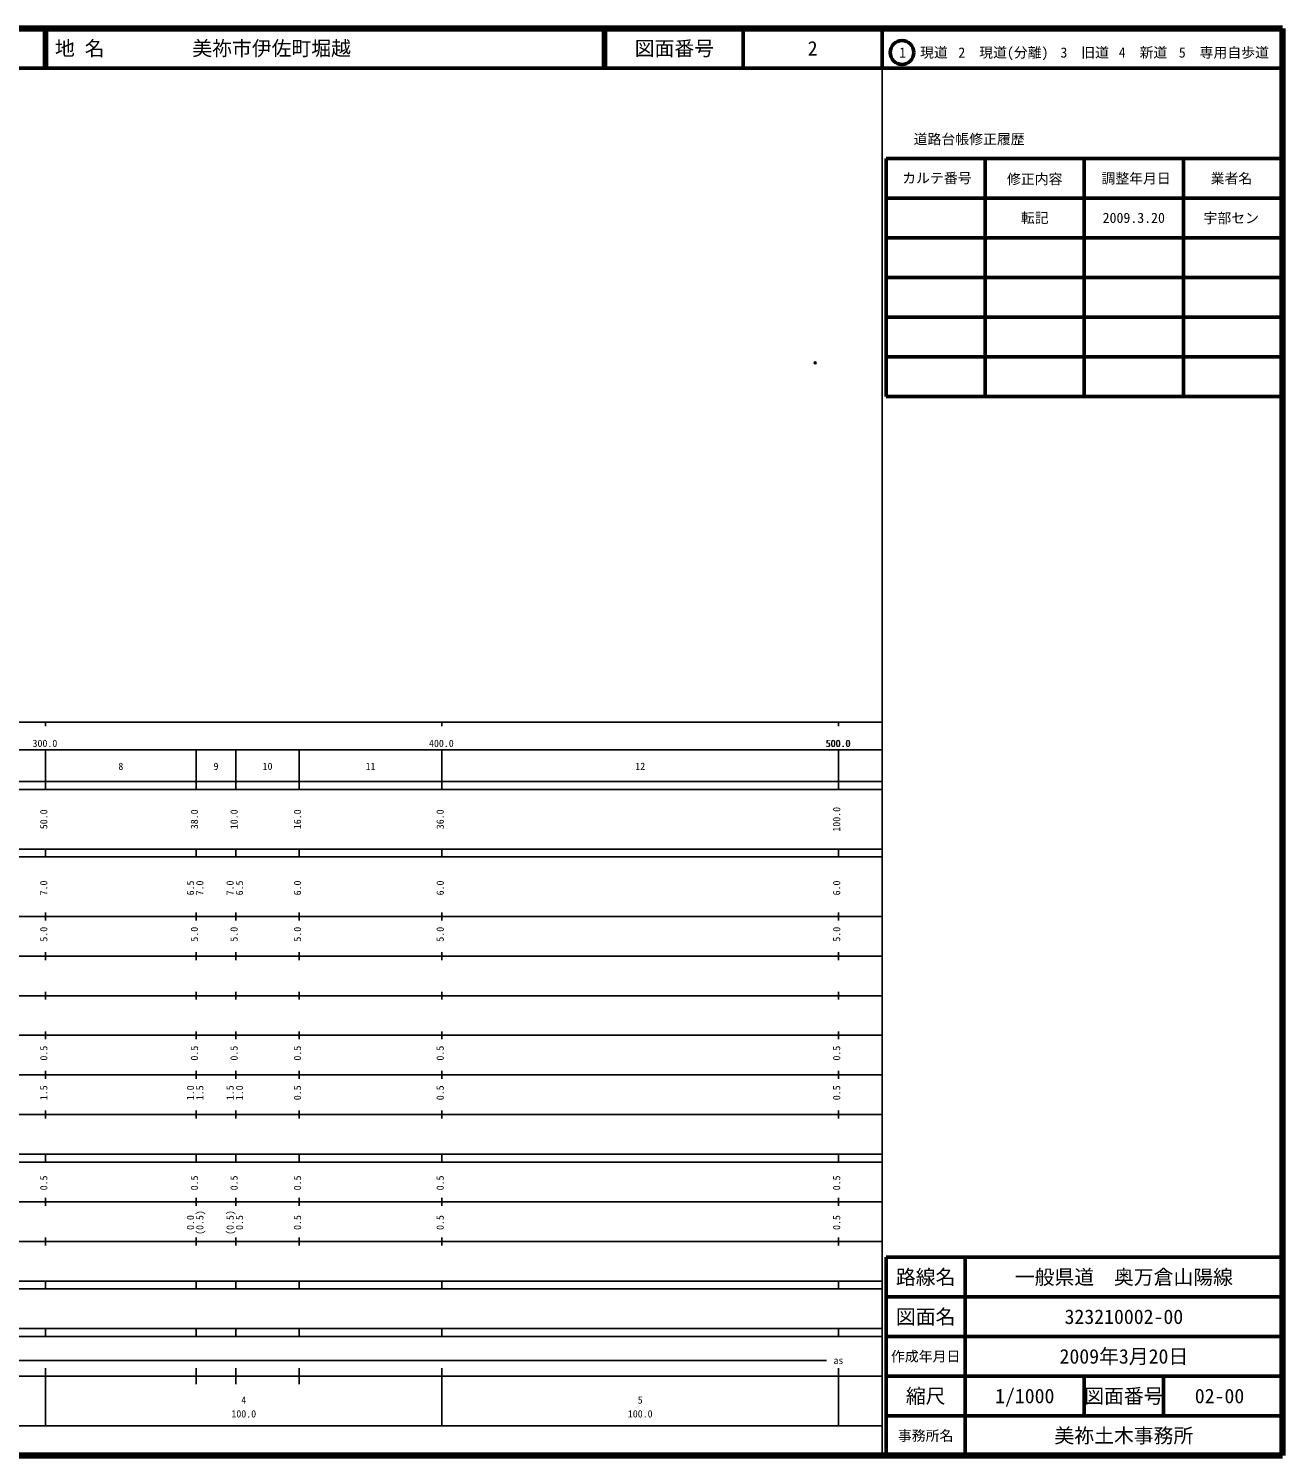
# Model space of a CAD drawing. Units: millimetres on the paper. Extents: x 40 to 680, y 20 to 380.
# Drawn here: x 363.7 to 680, y 20 to 380 of the extents above; entities that cross this region are included whole.
import ezdxf
from ezdxf.enums import TextEntityAlignment as Align

# ---------------------------------------------------------------- set-up
doc = ezdxf.new("R2010")
doc.units = ezdxf.units.MM
doc.header["$PDMODE"] = 32
doc.header["$PDSIZE"] = 0.5
doc.layers.add('M-OTRS', color=6, linetype='Continuous')
doc.layers.add('M-TTL-TXT', color=7, linetype='Continuous')
for name, color, linetype, lineweight in [('M-TTL', 2, 'Continuous', 140), ('M-TTL-BAND', 7, 'Continuous', 25), ('M-TTL-FRAM', 2, 'Continuous', 50), ('M-TTL-LINE', 7, 'Continuous', 50)]:
    doc.layers.add(name, color=color, linetype=linetype, lineweight=lineweight)
doc.styles.add('ＭＳ ゴシック', font='')
doc.styles.get('ＭＳ ゴシック').set_extended_font_data('MS Gothic')

msp = doc.modelspace()

# ---------------------------------------------------------------- linework, layer by layer
at = {"layer": 'M-OTRS'}
msp.add_point((562.136, 295.629), dxfattribs=at)
at = {"layer": 'M-TTL'}
for p, q in [((680, 380), (40, 380)), ((680, 20), (680, 380)), ((40, 20), (680, 20))]:
    msp.add_line(p, q, dxfattribs=at)
at = {"layer": 'M-TTL-BAND'}
for p, q in [((579, 20), (579, 370)), ((40, 205), (579, 205)), ((368, 205), (368, 204)), ((468, 205), (468, 204)), ((568, 205), (568, 204)), ((68, 198), (579, 198)), ((368, 188), (368, 198)), ((406, 188), (406, 198)), ((416, 188), (416, 198)), ((432, 188), (432, 198)), ((468, 188), (468, 198)), ((568, 188), (568, 198)), ((40, 190), (579, 190)), ((40, 188), (579, 188)), ((40, 173), (579, 173)), ((368, 171), (368, 173)), ((406, 171), (406, 173)), ((416, 171), (416, 173)), ((432, 171), (432, 173)), ((468, 171), (468, 173)), ((568, 171), (568, 173)), ((40, 171), (579, 171)), ((40, 156), (579, 156)), ((368, 155), (368, 157)), ((406, 155), (406, 157)), ((416, 155), (416, 157)), ((432, 155), (432, 157)), ((468, 155), (468, 157)), ((568, 155), (568, 157)), ((46, 146), (579, 146)), ((368, 145), (368, 147)), ((406, 145), (406, 147)), ((416, 145), (416, 147)), ((432, 145), (432, 147)), ((468, 145), (468, 147)), ((568, 145), (568, 147)), ((368, 135), (368, 137)), ((406, 135), (406, 137)), ((416, 135), (416, 137)), ((432, 135), (432, 137)), ((468, 135), (468, 137)), ((568, 135), (568, 137)), ((52, 136), (579, 136)), ((46, 126), (579, 126)), ((368, 125), (368, 127)), ((406, 125), (406, 127)), ((416, 125), (416, 127)), ((432, 125), (432, 127)), ((468, 125), (468, 127)), ((568, 125), (568, 127)), ((52, 116), (579, 116)), ((368, 115), (368, 117)), ((406, 115), (406, 117)), ((416, 115), (416, 117)), ((432, 115), (432, 117)), ((468, 115), (468, 117)), ((568, 115), (568, 117)), ((46, 106), (579, 106)), ((368, 105), (368, 107)), ((406, 105), (406, 107)), ((416, 105), (416, 107)), ((432, 105), (432, 107)), ((468, 105), (468, 107)), ((568, 105), (568, 107)), ((40, 96), (579, 96)), ((40, 94), (579, 94)), ((368, 94), (368, 96)), ((406, 94), (406, 96)), ((416, 94), (416, 96)), ((432, 94), (432, 96)), ((468, 94), (468, 96)), ((568, 94), (568, 96)), ((49, 84), (579, 84)), ((368, 83), (368, 85)), ((406, 83), (406, 85)), ((416, 83), (416, 85)), ((432, 83), (432, 85)), ((468, 83), (468, 85)), ((568, 83), (568, 85)), ((40, 74), (579, 74)), ((368, 73), (368, 75)), ((406, 73), (406, 75)), ((416, 73), (416, 75)), ((432, 73), (432, 75)), ((468, 73), (468, 75)), ((568, 73), (568, 75)), ((40, 64), (579, 64)), ((40, 62), (579, 62)), ((368, 62), (368, 64)), ((406, 62), (406, 64)), ((416, 62), (416, 64)), ((432, 62), (432, 64)), ((468, 62), (468, 64)), ((568, 62), (568, 64)), ((40, 52), (579, 52)), ((368, 50), (368, 52)), ((406, 50), (406, 52)), ((416, 50), (416, 52)), ((432, 50), (432, 52)), ((468, 50), (468, 52)), ((568, 50), (568, 52)), ((40, 50), (579, 50)), ((71, 44), (565, 44)), ((40, 40), (579, 40)), ((368, 27.5), (368, 42)), ((406, 38), (406, 42)), ((416, 38), (416, 42)), ((432, 38), (432, 42)), ((468, 27.5), (468, 42)), ((568, 27.5), (568, 42)), ((68, 27.5), (579, 27.5))]:
    msp.add_line(p, q, dxfattribs=at)
at = {"layer": 'M-TTL-FRAM'}
for p, q in [((580, 347.197), (580, 287.197)), ((580, 347.197), (680, 347.197)), ((580, 287.197), (680, 287.197)), ((680, 70), (580, 70)), ((580, 70), (580, 20))]:
    msp.add_line(p, q, dxfattribs=at)
at = {"layer": 'M-TTL-LINE'}
for p, q in [((367.75, 380), (367.75, 370)), ((368.25, 380), (368.25, 370)), ((508.747, 380), (508.747, 370)), ((509.247, 380), (509.247, 370)), ((543.997, 380), (543.997, 370)), ((579, 380), (579, 370)), ((40, 370), (680, 370)), ((605, 347.197), (605, 287.197)), ((630, 347.197), (630, 287.197)), ((655, 347.197), (655, 287.197)), ((580, 337.197), (680, 337.197)), ((580, 327.197), (680, 327.197)), ((580, 317.197), (680, 317.197)), ((580, 307.197), (680, 307.197)), ((580, 297.197), (680, 297.197)), ((600, 70), (600, 20)), ((680, 60), (580, 60)), ((680, 50), (580, 50)), ((680, 40), (580, 40)), ((630, 40), (630, 30)), ((650, 40), (650, 30)), ((680, 30), (580, 30))]:
    msp.add_line(p, q, dxfattribs=at)
msp.add_circle((584.031, 373.958), 3, dxfattribs=at)

# ---------------------------------------------------------------- texts
at = {"layer": 'M-TTL-BAND', "style": 'ＭＳ ゴシック'}
for s, p in [('300.0', (367.844, 198.195)), ('400.0', (467.844, 198.195)), ('500.0', (567.844, 198.195)), ('500.0', (568, 198.195)), ('8', (387, 192.405)), ('9', (411, 192.405)), ('10', (424, 192.405)), ('11', (450, 192.405)), ('12', (518, 192.405)), ('as', (568, 42.5)), ('4', (418, 32.523)), ('5', (518, 32.523)), ('100.0', (418, 29.033)), ('100.0', (518, 29.033))]:
    msp.add_text(s, height=1.833, dxfattribs=at).set_placement(p, align=Align.BOTTOM_CENTER)
for s, p in [('50.0', (369, 180.5)), ('38.0', (407, 180.5)), ('10.0', (417, 180.5)), ('16.0', (433, 180.5)), ('36.0', (469, 180.5)), ('100.0', (569, 180.5)), ('7.0', (369, 163.174)), ('6.5', (406, 163.174)), ('7.0', (408.37, 163.174)), ('7.0', (416, 163.174)), ('6.5', (418.37, 163.174)), ('6.0', (433, 163.174)), ('6.0', (469, 163.174)), ('6.0', (569, 163.174)), ('5.0', (369, 151.5)), ('5.0', (407, 151.5)), ('5.0', (417, 151.5)), ('5.0', (433, 151.5)), ('5.0', (469, 151.5)), ('5.0', (569, 151.5)), ('0.5', (369, 121.5)), ('0.5', (407, 121.5)), ('0.5', (417, 121.5)), ('0.5', (433, 121.5)), ('0.5', (469, 121.5)), ('0.5', (569, 121.5)), ('1.5', (369, 111.5)), ('1.0', (406, 111.5)), ('1.5', (408.37, 111.5)), ('1.5', (416, 111.5)), ('1.0', (418.37, 111.5)), ('0.5', (433, 111.5)), ('0.5', (469, 111.5)), ('0.5', (569, 111.5)), ('0.5', (369, 88.764)), ('0.5', (407, 88.764)), ('0.5', (417, 88.764)), ('0.5', (433, 88.764)), ('0.5', (469, 88.764)), ('0.5', (569, 88.764)), ('0.0', (406, 78.764)), ('(0.5)', (408.37, 78.764)), ('(0.5)', (416, 78.764)), ('0.5', (418.37, 78.764)), ('0.5', (433, 78.764)), ('0.5', (469, 78.764)), ('0.5', (569, 78.764))]:
    msp.add_text(s, height=1.833, rotation=90, dxfattribs=at).set_placement(p, align=Align.BOTTOM_CENTER)
at = {"layer": 'M-TTL-TXT', "style": 'ＭＳ ゴシック'}
for s, p in [('地 名', (370.38, 375)), ('美祢市伊佐町堀越', (405.024, 375))]:
    msp.add_text(s, height=3.666, dxfattribs=at).set_placement(p, align=Align.MIDDLE_LEFT)
for s, height, p in [('図面番号', 3.666, (526.622, 375)), ('2', 3.666, (561.497, 375)), ('1\u3000現道', 2.566, (589.448, 373.958)), ('2\u3000現道(分離)', 2.566, (609.619, 373.958)), ('3\u3000旧道', 2.566, (630.121, 373.958)), ('4\u3000新道', 2.566, (644.824, 373.958)), ('5\u3000専用自歩道', 2.566, (665.228, 373.958)), ('道路台帳修正履歴', 2.566, (600.968, 352.113)), ('カルテ番号', 2.566, (592.839, 342.277)), ('修正内容', 2.566, (617.509, 342.023)), ('調整年月日', 2.566, (643.089, 342.197)), ('業者名', 2.566, (667.134, 342.197)), ('転記', 2.566, (617.5, 332.245)), ('2009.3.20', 2.566, (642.5, 332.245)), ('宇部セン', 2.566, (667.077, 332.189)), ('路線名', 3.666, (590, 65)), ('路線名', 3.666, (590, 65)), ('一般県道\u3000奥万倉山陽線', 3.666, (640, 65)), ('図面名', 3.666, (590, 55)), ('図面名', 3.666, (590, 55)), ('323210002-00', 3.666, (640, 55)), ('2009年3月20日', 3.666, (640, 45)), ('作成年月日', 2.566, (590, 45)), ('作成年月日', 2.566, (590, 45)), ('縮尺', 3.666, (590, 35)), ('縮尺', 3.666, (590, 35)), ('1/1000', 3.666, (615, 35)), ('図面番号', 3.666, (640, 35)), ('図面番号', 3.666, (640, 35)), ('02-00', 3.666, (664.125, 35)), ('事務所名', 2.566, (590, 25)), ('事務所名', 2.566, (590, 25)), ('美祢土木事務所', 3.666, (640, 25))]:
    msp.add_text(s, height=height, dxfattribs=at).set_placement(p, align=Align.MIDDLE_CENTER)

doc.saveas('drawing.dxf')
